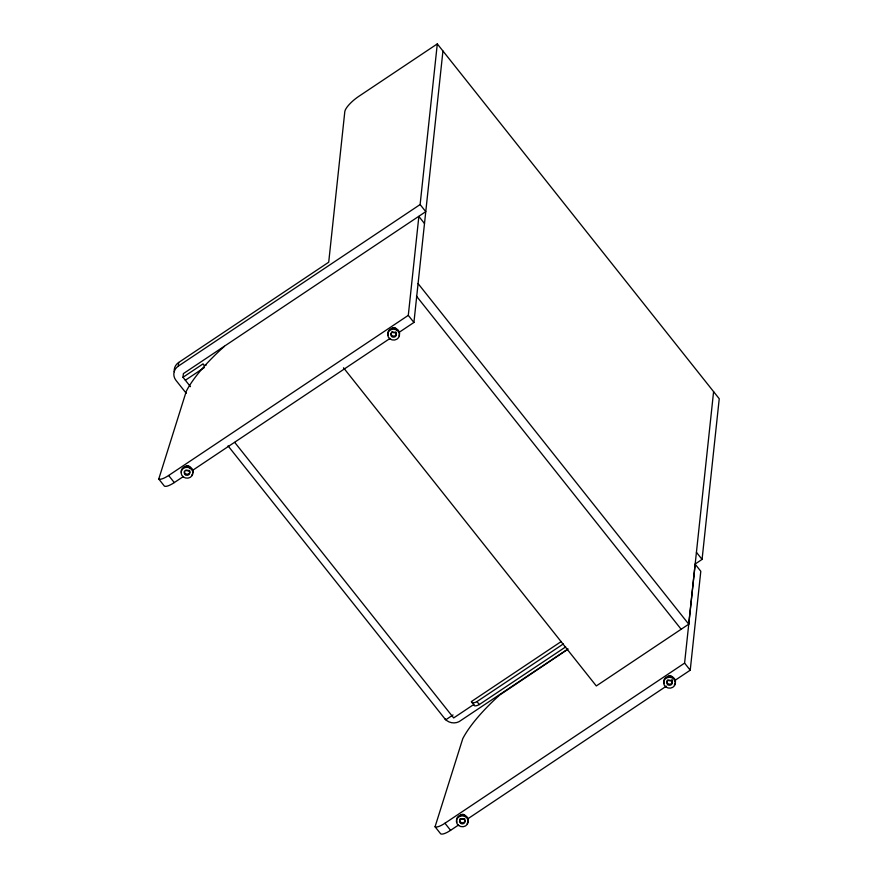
<?xml version="1.0" encoding="UTF-8"?>
<svg xmlns="http://www.w3.org/2000/svg" width="878" height="878" viewBox="0 0 878 878"><rect width="100%" height="100%" fill="white"/><g stroke="black" fill="none" stroke-linecap="round" stroke-linejoin="round"><path stroke-width="1.32" d="M186.224 393.256L175.984 380.372A11.052 10.174 6.1 0 1 178.267 366.159L178.662 362.482L328.712 262.215L344.802 111.682A16.572 4.796 -38.5 0 1 358.784 96.36L437.299 43.9L719.236 398.744L702.071 559.396L695.255 563.95M190.46 386.671L182.997 377.288L183.392 373.611L425.764 211.653L420.123 204.552L437.299 43.9M399.161 332.323L413.922 322.456L408.292 315.356L418.861 216.438L424.502 223.539M413.922 322.456L442.94 51.001M674.326 680.823L690.229 670.199L684.588 663.11L713.595 391.643M343.517 367.794L596.305 685.948L688.747 624.181L695.156 564.181L700.798 571.282L690.229 670.199M183.37 476.513L174.283 482.582A13.807 3.995 -38.5 0 1 164.405 486.116L158.764 479.015L186.312 391.204A88.7 25.671 -38.5 0 1 221.651 348.829L224.461 346.327M458.535 825.013L450.579 830.325A13.807 3.995 -38.5 0 1 440.701 833.859L435.06 826.758L462.772 738.65A88.7 25.671 -38.5 0 1 499.494 695.178L567.583 649.435M178.267 366.159L420.123 204.552M182.997 377.288L203.147 363.821A11.282 3.271 -38.5 0 0 206.308 364.941M185.346 380.24L204.376 367.531M418.06 283.55L688.747 624.181M158.764 479.015A13.807 3.995 -38.5 0 0 168.642 475.481L408.292 315.356M192.458 470.443L390.073 338.392M565.673 646.899L478.938 704.793A11.249 3.26 -38.5 0 1 473.802 704.474L471.453 701.522L561.294 641.489M453.026 714.944L445.706 719.839L228.039 445.87M471.453 701.522A11.249 3.26 -38.5 0 0 476.589 701.829L563.325 643.947M473.802 704.474L453.663 717.941L234.755 442.424M568.077 648.93L458.996 721.705A11.052 10.174 6.1 0 1 446.77 720.597L444.762 718.654M435.06 826.758A13.807 3.995 -38.5 0 0 444.948 823.235L684.588 663.11M467.623 818.944L666.369 686.135M696.43 552.306L702.071 559.396M416.446 296.106L681.152 629.252M476.984 701.632L479.333 704.584M168.642 475.481L174.283 482.582M444.948 823.235L450.579 830.325M456.922 822.148A5.916 5.444 6.1 0 1 463.288 814.85A5.916 5.444 6.1 0 1 467.063 823.696M465.153 820.656A2.766 2.546 6.1 0 1 461.323 822.554A2.766 2.546 6.1 0 1 460.259 818.614M464.638 818.757A2.766 2.546 6.1 0 1 464.989 819.339M464.429 818.9A2.766 2.546 6.1 0 1 461.071 818.801M460.061 816.419A2.766 2.546 6.1 0 1 465.351 815.936M192.567 473.911A5.916 5.444 6.1 0 1 191.777 475.119M181.263 472.188A5.916 5.444 6.1 0 1 187.233 466.207A5.916 5.444 6.1 0 1 192.995 472.551M189.703 470.762A2.766 2.546 6.1 0 1 187.464 474.197A2.766 2.546 6.1 0 1 184.413 471.245M189.154 470.323A2.766 2.546 6.1 0 1 185.796 470.224M185.346 466.635A2.766 2.546 6.1 0 1 190.241 468.676M388.197 335.484A5.916 5.444 6.1 0 1 393.783 328.109A5.916 5.444 6.1 0 1 399.117 335.813M396.428 333.98A2.766 2.546 6.1 0 1 393.289 336.076A2.766 2.546 6.1 0 1 390.962 333.146M395.912 332.082A2.766 2.546 6.1 0 1 396.439 333.322M395.704 332.235A2.766 2.546 6.1 0 1 391.84 331.643M391.895 328.548A2.766 2.546 6.1 0 1 396.801 329.909M664.13 683.556A5.916 5.444 6.1 0 1 670.496 676.258A5.916 5.444 6.1 0 1 674.271 685.103M672.361 682.063A2.766 2.546 6.1 0 1 668.542 683.962A2.766 2.546 6.1 0 1 667.467 680.022M671.846 680.165A2.766 2.546 6.1 0 1 672.197 680.746M672.164 679.857A2.766 2.546 6.1 0 1 668.279 680.209M667.467 677.19A2.766 2.546 6.1 0 1 672.559 677.344M174.272 371.756A11.052 10.174 6.1 0 1 178.662 362.482M458.634 825.518A5.916 5.444 6.1 0 0 468.161 822.203A5.916 5.444 6.1 0 0 460.138 816.2A5.916 5.444 6.1 0 0 458.634 825.518M460.599 823.279A2.766 2.546 6.1 0 0 465.044 821.72A2.766 2.546 6.1 0 0 461.29 818.922A2.766 2.546 6.1 0 0 460.599 823.279M183.348 476.941A5.916 5.444 6.1 0 0 192.875 473.626A5.916 5.444 6.1 0 0 184.852 467.623A5.916 5.444 6.1 0 0 183.348 476.941M185.313 474.702A2.766 2.546 6.1 0 0 189.758 473.154A2.766 2.546 6.1 0 0 186.015 470.345A2.766 2.546 6.1 0 0 185.313 474.702M389.909 338.853A5.916 5.444 6.1 0 0 399.424 335.528A5.916 5.444 6.1 0 0 391.401 329.535A5.916 5.444 6.1 0 0 389.909 338.853M391.862 336.603A2.766 2.546 6.1 0 0 396.307 335.056A2.766 2.546 6.1 0 0 392.565 332.257A2.766 2.546 6.1 0 0 391.862 336.603M665.842 686.925A5.916 5.444 6.1 0 0 675.369 683.611A5.916 5.444 6.1 0 0 667.346 677.607A5.916 5.444 6.1 0 0 665.842 686.925M667.807 684.675A2.766 2.546 6.1 0 0 672.252 683.128A2.766 2.546 6.1 0 0 668.509 680.329A2.766 2.546 6.1 0 0 667.807 684.675"/></g></svg>
